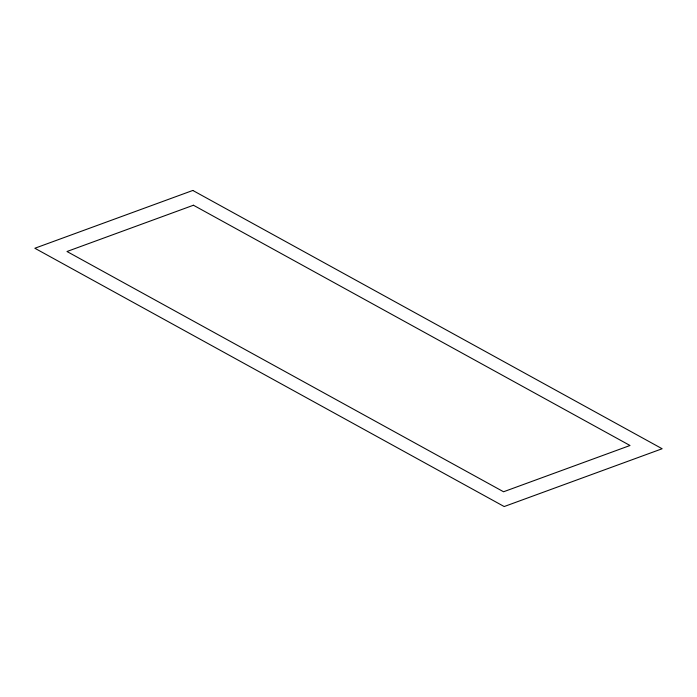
<?xml version="1.0" encoding="UTF-8"?>
<svg xmlns="http://www.w3.org/2000/svg" width="697" height="697" viewBox="0 0 697 697"><rect width="100%" height="100%" fill="white"/><g stroke="black" fill="none" stroke-linecap="round" stroke-linejoin="round"><path stroke-width="1.05" d="M192.816 190.455L34.85 248.254L504.184 506.545L662.15 448.746L192.816 190.455M193.444 205.232L66.982 251.504L503.556 491.768L630.018 445.496L193.444 205.232"/></g></svg>
